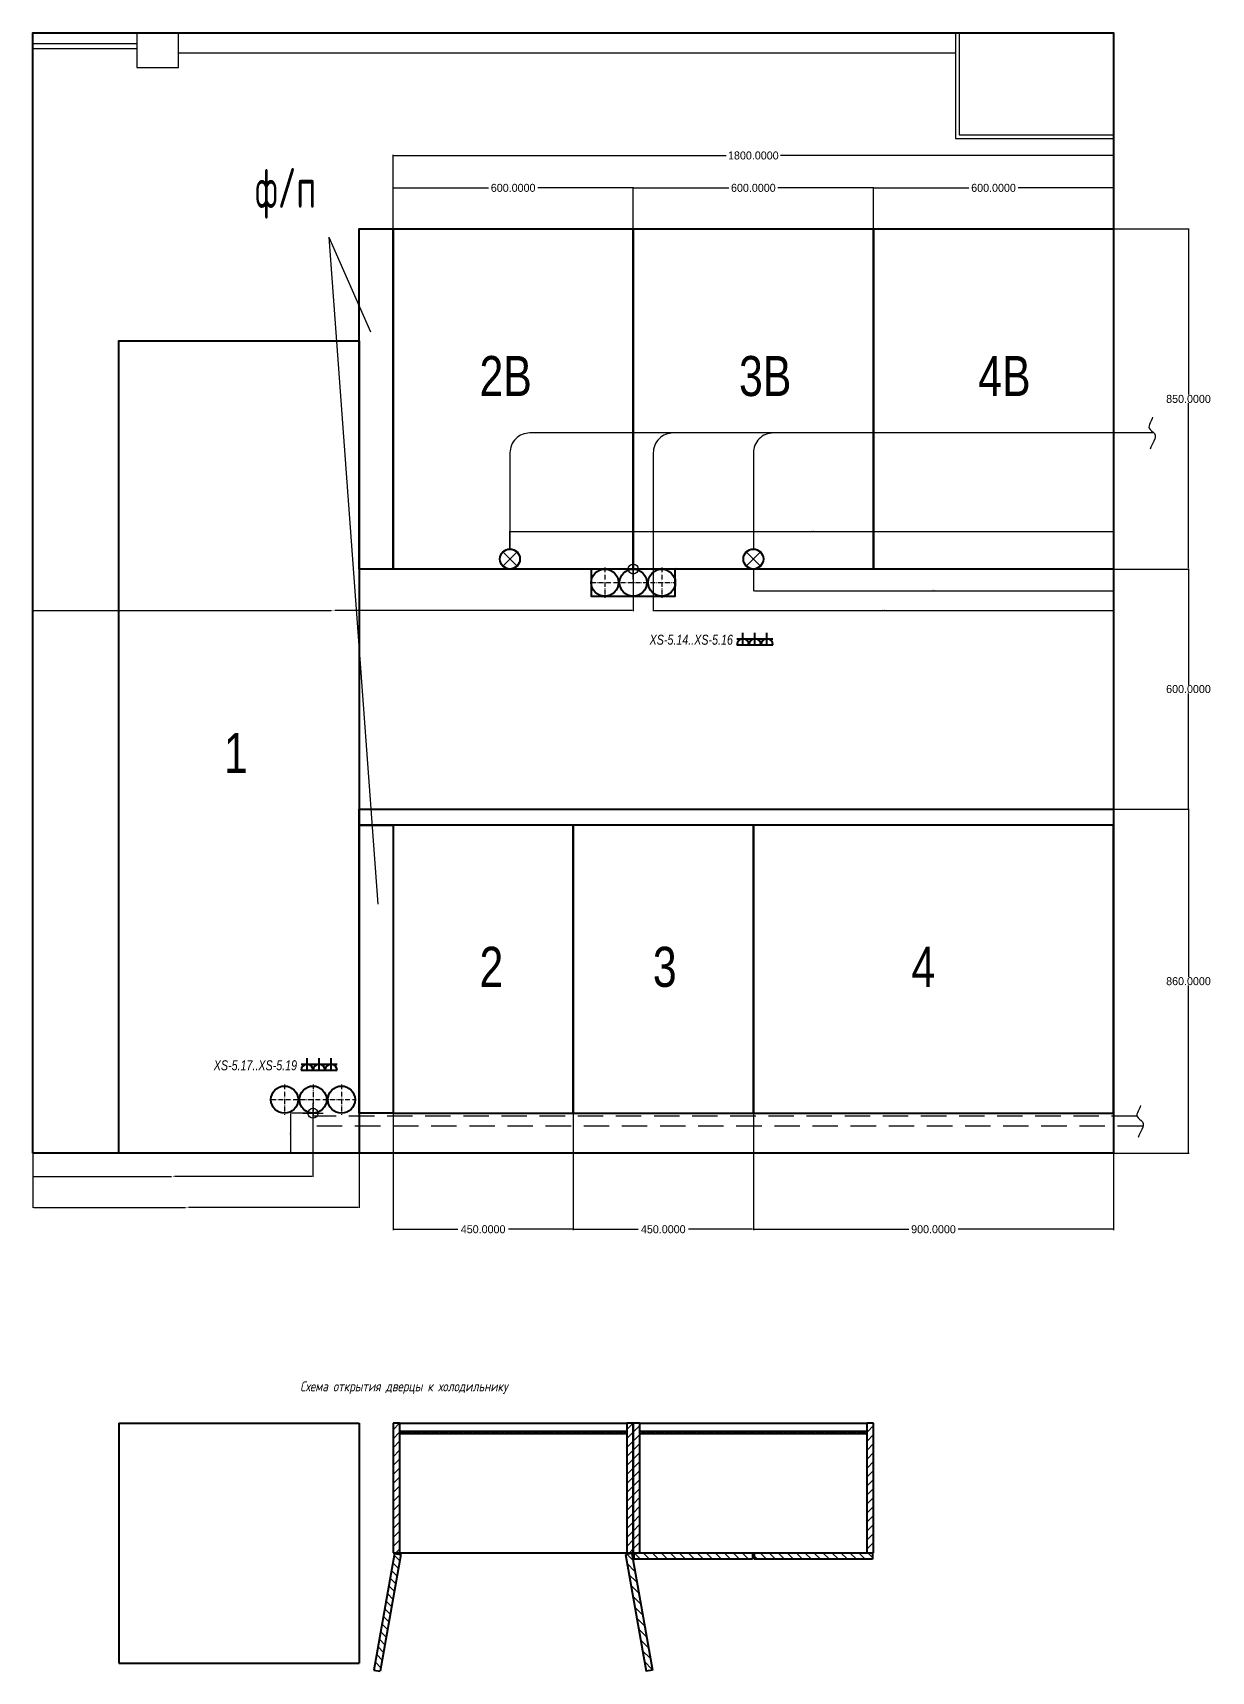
# Model space of a CAD drawing. Header units: millimetres. Extents: x 36689 to 81590, y -49198 to -25401.
# Drawn here: x 46963 to 49907, y -32633 to -28538 of the extents above; entities that cross this region are included whole.
import ezdxf
from ezdxf.enums import TextEntityAlignment as Align

# ---------------------------------------------------------------- set-up
doc = ezdxf.new("R2010")
doc.units = ezdxf.units.MM
doc.header["$PDMODE"] = 34
doc.header["$PDSIZE"] = 25
doc.linetypes.add('ACAD_ISO10W100', pattern=[18.5, 12, -3, 0.5, -3])
doc.linetypes.add('DASHED', pattern=[19.05, 12.7, -6.35])
for name, color, linetype in [('01 Черновое', 7, 'Continuous'), ('02 Розетки', 7, 'Continuous'), ('03 Потолок', 7, 'Continuous'), ('04 Освещение', 7, 'Continuous'), ('11 Привязка размеры', 7, 'Continuous')]:
    doc.layers.add(name, color=color, linetype=linetype)
doc.layers.add('04 Мебель', color=5, linetype='Continuous', true_color=0x0000ff)
doc.layers.add('100 noprint', color=1, linetype='Continuous', true_color=0xff0000, plot=False)
doc.styles.add('QCADDimTextStyle', font='txt')
doc.styles.add('textstyle33', font='FreeSerifItalic.ttf', dxfattribs={"width": 0.8})
doc.styles.add('textstyle34', font='FreeSerifItalic.ttf', dxfattribs={"width": 0.8})
doc.styles.add('textstyle80', font='', dxfattribs={"width": 0.8})
doc.styles.add('textstyle81', font='FreeMono.ttf', dxfattribs={"width": 0.8})
doc.styles.add('textstyle82', font='FreeMono.ttf', dxfattribs={"width": 0.8})
doc.styles.add('textstyle83', font='FreeMono.ttf', dxfattribs={"width": 0.8})
doc.styles.add('textstyle84', font='FreeMono.ttf', dxfattribs={"width": 0.8})
doc.styles.add('textstyle85', font='FreeMono.ttf', dxfattribs={"width": 0.8})
doc.styles.add('textstyle86', font='FreeMono.ttf', dxfattribs={"width": 0.8})
doc.styles.add('textstyle87', font='FreeMono.ttf', dxfattribs={"width": 0.8})
doc.styles.add('textstyle98', font='', dxfattribs={"width": 0.8})
doc.styles.get('textstyle80').set_extended_font_data('ISOCPEUR', italic=True)
doc.styles.get('textstyle98').set_extended_font_data('GOST type A')
doc.dimstyles.new('QCADDimStyle', dxfattribs={"dimtxt": 2.5, "dimasz": 2.5, "dimexe": 1.25, "dimexo": 0.625, "dimtad": 1, "dimtoh": 1, "dimdec": 4, "dimzin": 0, "dimdsep": 46, "dimtxsty": 'QCADDimTextStyle', "dimcen": 0.09, "dimadec": 0, "dimazin": 0, "dimtfac": 1, "dimtdec": 4, "dimtofl": 0, "dimtmove": 0, "dimatfit": 3, "dimfxl": 1, "dimtolj": 1, "dimtzin": 0, "dimarcsym": 0})
pattern_1 = [(45, (8e-14, 1244.363), (-11.22532, 11.22532), [])]
pattern_2 = [(45, (8e-14, 1244.363), (-2.24506403, 2.24506403), [])]
pattern_3 = [(135, (8e-14, 1244.363), (-11.22532, -11.22532), [])]

# ---------------------------------------------------------------- blocks, each defined once
blk = doc.blocks.new('розетка скрытая трехполюсная')
at = {"color": 0, "lineweight": -2}
for p, q in [((-1.5, 1.5), (1.5, 1.5)), ((-1.5, 0), (1.5, 0)), ((0, 0), (0, 3))]:
    blk.add_line(p, q, dxfattribs=at)
blk.add_arc((0, 0), 1.5, 0, 180, dxfattribs=at)
blk = doc.blocks.new('*D55')
at = {"layer": '11 Привязка размеры', "color": 0, "lineweight": -2}
for p, q in [((46963.1, -31239), (46963.1, -31397.5)), ((47663.1, -31239), (47663.1, -31397.5)), ((46965.6, -31396.3), (47309.3, -31396.3)), ((47660.6, -31396.3), (47317, -31396.3))]:
    blk.add_line(p, q, dxfattribs=at)
at = {"layer": '11 Привязка размеры', "color": 0}
for points in [[(46965.6, -31395.8), (46965.6, -31396.7), (46963.1, -31396.3)], [(47660.6, -31396.7), (47660.6, -31395.8), (47663.1, -31396.3)]]:
    blk.add_solid(points, dxfattribs=at)
at = {"layer": 'Defpoints', "color": 0}
for p in [(46963.1, -31238.4), (47663.1, -31238.4), (46963.1, -31396.3)]:
    blk.add_point(p, dxfattribs=at)
at = {"layer": '11 Привязка размеры', "color": 0, "insert": (47313.1, -31396.3), "char_height": 2.5, "attachment_point": 5, "style": 'QCADDimTextStyle'}
blk.add_mtext('700', dxfattribs=at)
blk = doc.blocks.new('*D56')
at = {"layer": '11 Привязка размеры', "color": 0, "lineweight": -2}
for p, q in [((46963.1, -28539), (46963.1, -29983.3)), ((48463.1, -29879), (48463.1, -29983.3)), ((46965.6, -29982.1), (47708.3, -29982.1)), ((48460.6, -29982.1), (47717.9, -29982.1))]:
    blk.add_line(p, q, dxfattribs=at)
at = {"layer": '11 Привязка размеры', "color": 0}
for points in [[(46965.6, -29981.7), (46965.6, -29982.5), (46963.1, -29982.1)], [(48460.6, -29982.5), (48460.6, -29981.7), (48463.1, -29982.1)]]:
    blk.add_solid(points, dxfattribs=at)
at = {"layer": 'Defpoints', "color": 0}
for p in [(46963.1, -28538.4), (48463.1, -29878.4), (46963.1, -29982.1)]:
    blk.add_point(p, dxfattribs=at)
at = {"layer": '11 Привязка размеры', "color": 0, "insert": (47713.1, -29982.1), "char_height": 2.5, "attachment_point": 5, "style": 'QCADDimTextStyle'}
blk.add_mtext('1500', dxfattribs=at)
blk = doc.blocks.new('*D75')
at = {"layer": '11 Привязка размеры', "color": 0, "lineweight": -2}
for p, q in [((49663.7, -29028.4), (49851.9, -29028.4)), ((49850.1, -29030.2), (49850.1, -29442.5)), ((49850.1, -29876.6), (49850.1, -29464.3)), ((49663.7, -29878.4), (49851.9, -29878.4))]:
    blk.add_line(p, q, dxfattribs=at)
at = {"layer": '11 Привязка размеры', "color": 0}
for points in [[(49850.4, -29030.2), (49849.8, -29030.2), (49850.1, -29028.4)], [(49849.8, -29876.6), (49850.4, -29876.6), (49850.1, -29878.4)]]:
    blk.add_solid(points, dxfattribs=at)
at = {"layer": 'Defpoints', "color": 0}
for p in [(49663.1, -29028.4), (49663.1, -29878.4), (49850.1, -29878.4)]:
    blk.add_point(p, dxfattribs=at)
at = {"layer": '11 Привязка размеры', "color": 0, "insert": (49850.1, -29453.4), "char_height": 20, "attachment_point": 5}
blk.add_mtext('\\A1;850.0000', dxfattribs=at)
blk = doc.blocks.new('*D76')
at = {"layer": '11 Привязка размеры', "color": 0, "lineweight": -2}
for p, q in [((49063.1, -29027.8), (49063.1, -28924.2)), ((49064.9, -28926), (49301.7, -28926)), ((49661.3, -28926), (49424.5, -28926)), ((49663.1, -29027.8), (49663.1, -28924.2))]:
    blk.add_line(p, q, dxfattribs=at)
at = {"layer": '11 Привязка размеры', "color": 0}
for points in [[(49064.9, -28925.7), (49064.9, -28926.3), (49063.1, -28926)], [(49661.3, -28926.3), (49661.3, -28925.7), (49663.1, -28926)]]:
    blk.add_solid(points, dxfattribs=at)
at = {"layer": 'Defpoints', "color": 0}
for p in [(49063.1, -28926), (49063.1, -29028.4), (49663.1, -29028.4)]:
    blk.add_point(p, dxfattribs=at)
at = {"layer": '11 Привязка размеры', "color": 0, "insert": (49363.1, -28926), "char_height": 20, "attachment_point": 5}
blk.add_mtext('\\A1;600.0000', dxfattribs=at)
blk = doc.blocks.new('*D77')
at = {"layer": '11 Привязка размеры', "color": 0, "lineweight": -2}
for p, q in [((48463.1, -29027.8), (48463.1, -28924.2)), ((48464.9, -28926), (48701.7, -28926)), ((49061.3, -28926), (48824.5, -28926)), ((49063.1, -29027.8), (49063.1, -28924.2))]:
    blk.add_line(p, q, dxfattribs=at)
at = {"layer": '11 Привязка размеры', "color": 0}
for points in [[(48464.9, -28925.7), (48464.9, -28926.3), (48463.1, -28926)], [(49061.3, -28926.3), (49061.3, -28925.7), (49063.1, -28926)]]:
    blk.add_solid(points, dxfattribs=at)
at = {"layer": 'Defpoints', "color": 0}
for p in [(48463.1, -28926), (48463.1, -29028.4), (49063.1, -29028.4)]:
    blk.add_point(p, dxfattribs=at)
at = {"layer": '11 Привязка размеры', "color": 0, "insert": (48763.1, -28926), "char_height": 20, "attachment_point": 5}
blk.add_mtext('\\A1;600.0000', dxfattribs=at)
blk = doc.blocks.new('*D78')
at = {"layer": '11 Привязка размеры', "color": 0, "lineweight": -2}
for p, q in [((47863.1, -29027.8), (47863.1, -28924.2)), ((47864.9, -28926), (48101.7, -28926)), ((48461.3, -28926), (48224.5, -28926)), ((48463.1, -29027.8), (48463.1, -28924.2))]:
    blk.add_line(p, q, dxfattribs=at)
at = {"layer": '11 Привязка размеры', "color": 0}
for points in [[(47864.9, -28925.7), (47864.9, -28926.3), (47863.1, -28926)], [(48461.3, -28926.3), (48461.3, -28925.7), (48463.1, -28926)]]:
    blk.add_solid(points, dxfattribs=at)
at = {"layer": 'Defpoints', "color": 0}
for p in [(48463.1, -28926), (47863.1, -29028.4), (48463.1, -29028.4)]:
    blk.add_point(p, dxfattribs=at)
at = {"layer": '11 Привязка размеры', "color": 0, "insert": (48163.1, -28926), "char_height": 20, "attachment_point": 5}
blk.add_mtext('\\A1;600.0000', dxfattribs=at)
blk = doc.blocks.new('*D79')
at = {"layer": '11 Привязка размеры', "color": 0, "lineweight": -2}
for p, q in [((47863.1, -29027.8), (47863.1, -28843.3)), ((47864.9, -28845.1), (48695.1, -28845.1)), ((49661.3, -28845.1), (48831.1, -28845.1)), ((49663.1, -29027.8), (49663.1, -28843.3))]:
    blk.add_line(p, q, dxfattribs=at)
at = {"layer": '11 Привязка размеры', "color": 0}
for points in [[(47864.9, -28844.8), (47864.9, -28845.4), (47863.1, -28845.1)], [(49661.3, -28845.4), (49661.3, -28844.8), (49663.1, -28845.1)]]:
    blk.add_solid(points, dxfattribs=at)
at = {"layer": 'Defpoints', "color": 0}
for p in [(49663.1, -28845.1), (47863.1, -29028.4), (49663.1, -29028.4)]:
    blk.add_point(p, dxfattribs=at)
at = {"layer": '11 Привязка размеры', "color": 0, "insert": (48763.1, -28845.1), "char_height": 20, "attachment_point": 5}
blk.add_mtext('\\A1;1800.0000', dxfattribs=at)
blk = doc.blocks.new('*D80')
at = {"layer": '11 Привязка размеры', "color": 0, "lineweight": -2}
for p, q in [((49663.7, -30478.4), (49851.9, -30478.4)), ((49850.1, -30480.2), (49850.1, -30897.5)), ((49850.1, -31336.6), (49850.1, -30919.3)), ((49663.7, -31338.4), (49851.9, -31338.4))]:
    blk.add_line(p, q, dxfattribs=at)
at = {"layer": '11 Привязка размеры', "color": 0}
for points in [[(49850.4, -30480.2), (49849.8, -30480.2), (49850.1, -30478.4)], [(49849.8, -31336.6), (49850.4, -31336.6), (49850.1, -31338.4)]]:
    blk.add_solid(points, dxfattribs=at)
at = {"layer": 'Defpoints', "color": 0}
for p in [(49663.1, -30478.4), (49850.1, -30478.4), (49663.1, -31338.4)]:
    blk.add_point(p, dxfattribs=at)
at = {"layer": '11 Привязка размеры', "color": 0, "insert": (49850.1, -30908.4), "char_height": 20, "attachment_point": 5}
blk.add_mtext('\\A1;860.0000', dxfattribs=at)
blk = doc.blocks.new('*D81')
at = {"layer": '11 Привязка размеры', "color": 0, "lineweight": -2}
for p, q in [((48763.1, -31239), (48763.1, -31530.1)), ((49663.1, -31239), (49663.1, -31530.1)), ((48764.9, -31528.3), (49151.8, -31528.3)), ((49661.3, -31528.3), (49274.4, -31528.3))]:
    blk.add_line(p, q, dxfattribs=at)
at = {"layer": '11 Привязка размеры', "color": 0}
for points in [[(48764.9, -31528), (48764.9, -31528.6), (48763.1, -31528.3)], [(49661.3, -31528.6), (49661.3, -31528), (49663.1, -31528.3)]]:
    blk.add_solid(points, dxfattribs=at)
at = {"layer": 'Defpoints', "color": 0}
for p in [(48763.1, -31238.4), (49663.1, -31238.4), (49663.1, -31528.3)]:
    blk.add_point(p, dxfattribs=at)
at = {"layer": '11 Привязка размеры', "color": 0, "insert": (49213.1, -31528.3), "char_height": 20, "attachment_point": 5}
blk.add_mtext('\\A1;900.0000', dxfattribs=at)
blk = doc.blocks.new('*D82')
at = {"layer": '11 Привязка размеры', "color": 0, "lineweight": -2}
for p, q in [((48313.1, -31239), (48313.1, -31530.1)), ((48763.1, -31239), (48763.1, -31530.1)), ((48314.9, -31528.3), (48475.1, -31528.3)), ((48761.3, -31528.3), (48601.2, -31528.3))]:
    blk.add_line(p, q, dxfattribs=at)
at = {"layer": '11 Привязка размеры', "color": 0}
for points in [[(48314.9, -31528), (48314.9, -31528.6), (48313.1, -31528.3)], [(48761.3, -31528.6), (48761.3, -31528), (48763.1, -31528.3)]]:
    blk.add_solid(points, dxfattribs=at)
at = {"layer": 'Defpoints', "color": 0}
for p in [(48313.1, -31238.4), (48763.1, -31238.4), (48763.1, -31528.3)]:
    blk.add_point(p, dxfattribs=at)
at = {"layer": '11 Привязка размеры', "color": 0, "insert": (48538.1, -31528.3), "char_height": 20, "attachment_point": 5}
blk.add_mtext('\\A1;450.0000', dxfattribs=at)
blk = doc.blocks.new('*D83')
at = {"layer": '11 Привязка размеры', "color": 0, "lineweight": -2}
for p, q in [((47863.1, -31239), (47863.1, -31530.1)), ((48313.1, -31239), (48313.1, -31530.1)), ((47864.9, -31528.3), (48025.1, -31528.3)), ((48311.3, -31528.3), (48151.2, -31528.3))]:
    blk.add_line(p, q, dxfattribs=at)
at = {"layer": '11 Привязка размеры', "color": 0}
for points in [[(47864.9, -31528), (47864.9, -31528.6), (47863.1, -31528.3)], [(48311.3, -31528.6), (48311.3, -31528), (48313.1, -31528.3)]]:
    blk.add_solid(points, dxfattribs=at)
at = {"layer": 'Defpoints', "color": 0}
for p in [(47863.1, -31238.4), (48313.1, -31238.4), (48313.1, -31528.3)]:
    blk.add_point(p, dxfattribs=at)
at = {"layer": '11 Привязка размеры', "color": 0, "insert": (48088.1, -31528.3), "char_height": 20, "attachment_point": 5}
blk.add_mtext('\\A1;450.0000', dxfattribs=at)
blk = doc.blocks.new('*D84')
at = {"layer": '11 Привязка размеры', "color": 0, "lineweight": -2}
for p, q in [((49663.7, -29878.4), (49851.9, -29878.4)), ((49850.1, -29880.2), (49850.1, -30167.5)), ((49850.1, -30476.6), (49850.1, -30189.3)), ((49663.7, -30478.4), (49851.9, -30478.4))]:
    blk.add_line(p, q, dxfattribs=at)
at = {"layer": '11 Привязка размеры', "color": 0}
for points in [[(49850.4, -29880.2), (49849.8, -29880.2), (49850.1, -29878.4)], [(49849.8, -30476.6), (49850.4, -30476.6), (49850.1, -30478.4)]]:
    blk.add_solid(points, dxfattribs=at)
at = {"layer": 'Defpoints', "color": 0}
for p in [(49663.1, -29878.4), (49850.1, -29878.4), (49663.1, -30478.4)]:
    blk.add_point(p, dxfattribs=at)
at = {"layer": '11 Привязка размеры', "color": 0, "insert": (49850.1, -30178.4), "char_height": 20, "attachment_point": 5}
blk.add_mtext('\\A1;600.0000', dxfattribs=at)
blk = doc.blocks.new('*D110')
at = {"layer": '11 Привязка размеры', "color": 0, "lineweight": -2}
for p, q in [((46963.1, -31339), (46963.1, -31474.7)), ((47778.1, -31339), (47778.1, -31474.7)), ((46965.6, -31473.5), (47344.8, -31473.5)), ((47775.6, -31473.5), (47352, -31473.5))]:
    blk.add_line(p, q, dxfattribs=at)
at = {"layer": '11 Привязка размеры', "color": 0}
for points in [[(46965.6, -31473), (46965.6, -31473.9), (46963.1, -31473.5)], [(47775.6, -31473.9), (47775.6, -31473), (47778.1, -31473.5)]]:
    blk.add_solid(points, dxfattribs=at)
at = {"layer": 'Defpoints', "color": 0}
for p in [(46963.1, -31338.4), (47778.1, -31338.4), (47778.1, -31473.5)]:
    blk.add_point(p, dxfattribs=at)
at = {"layer": '11 Привязка размеры', "color": 0, "insert": (47348.4, -31473.5), "char_height": 2.5, "attachment_point": 5, "style": 'QCADDimTextStyle'}
blk.add_mtext('815', dxfattribs=at)
blk = doc.blocks.new('*D113')
at = {"layer": '11 Привязка размеры', "color": 0, "lineweight": -2}
for p, q in [((47662.5, -31238.4), (47605.9, -31238.4)), ((47607.1, -31240.9), (47607.1, -31335.9)), ((47662.5, -31338.4), (47605.9, -31338.4))]:
    blk.add_line(p, q, dxfattribs=at)
at = {"layer": '11 Привязка размеры', "color": 0}
for points in [[(47607.6, -31240.9), (47606.7, -31240.9), (47607.1, -31238.4)], [(47606.7, -31335.9), (47607.6, -31335.9), (47607.1, -31338.4)]]:
    blk.add_solid(points, dxfattribs=at)
at = {"layer": 'Defpoints', "color": 0}
for p in [(47663.1, -31238.4), (47607.1, -31338.4), (47663.1, -31338.4)]:
    blk.add_point(p, dxfattribs=at)
at = {"layer": '11 Привязка размеры', "color": 0, "insert": (47605.3, -31288.4), "char_height": 2.5, "attachment_point": 5, "rotation": 90, "style": 'QCADDimTextStyle'}
blk.add_mtext('100', dxfattribs=at)
blk = doc.blocks.new('*D117')
at = {"layer": '11 Привязка размеры', "color": 0, "lineweight": -2}
for p, q in [((48763.1, -29879), (48763.1, -29934.1)), ((49663.1, -29879), (49663.1, -29934.1)), ((48765.6, -29932.8), (49660.6, -29932.8))]:
    blk.add_line(p, q, dxfattribs=at)
at = {"layer": '11 Привязка размеры', "color": 0}
for points in [[(48765.6, -29932.4), (48765.6, -29933.3), (48763.1, -29932.8)], [(49660.6, -29933.3), (49660.6, -29932.4), (49663.1, -29932.8)]]:
    blk.add_solid(points, dxfattribs=at)
at = {"layer": 'Defpoints', "color": 0}
for p in [(48763.1, -29878.4), (49663.1, -29878.4), (49663.1, -29932.8)]:
    blk.add_point(p, dxfattribs=at)
at = {"layer": '11 Привязка размеры', "color": 0, "insert": (49213.1, -29931), "char_height": 2.5, "attachment_point": 5, "style": 'QCADDimTextStyle'}
blk.add_mtext('900', dxfattribs=at)
blk = doc.blocks.new('*D118')
at = {"layer": '11 Привязка размеры', "color": 0, "lineweight": -2}
for p, q in [((48155.1, -29827.8), (48155.1, -29783.4)), ((48157.6, -29784.6), (49660.6, -29784.6)), ((49663.1, -29877.8), (49663.1, -29783.4))]:
    blk.add_line(p, q, dxfattribs=at)
at = {"layer": '11 Привязка размеры', "color": 0}
for points in [[(48157.6, -29784.2), (48157.6, -29785), (48155.1, -29784.6)], [(49660.6, -29785), (49660.6, -29784.2), (49663.1, -29784.6)]]:
    blk.add_solid(points, dxfattribs=at)
at = {"layer": 'Defpoints', "color": 0}
for p in [(49663.1, -29784.6), (48155.1, -29828.4), (49663.1, -29878.4)]:
    blk.add_point(p, dxfattribs=at)
at = {"layer": '11 Привязка размеры', "color": 0, "insert": (48909.1, -29782.7), "char_height": 2.5, "attachment_point": 5, "style": 'QCADDimTextStyle'}
blk.add_mtext('1508', dxfattribs=at)
blk = doc.blocks.new('*D119')
at = {"layer": '11 Привязка размеры', "color": 0, "lineweight": -2}
for p, q in [((48513.1, -29878.9), (48513.1, -29983.3)), ((49663.1, -29879), (49663.1, -29983.3)), ((48515.6, -29982.1), (49660.6, -29982.1))]:
    blk.add_line(p, q, dxfattribs=at)
at = {"layer": '11 Привязка размеры', "color": 0}
for points in [[(48515.6, -29981.7), (48515.6, -29982.5), (48513.1, -29982.1)], [(49660.6, -29982.5), (49660.6, -29981.7), (49663.1, -29982.1)]]:
    blk.add_solid(points, dxfattribs=at)
at = {"layer": 'Defpoints', "color": 0}
for p in [(48513.1, -29878.2), (49663.1, -29878.4), (49663.1, -29982.1)]:
    blk.add_point(p, dxfattribs=at)
at = {"layer": '11 Привязка размеры', "color": 0, "insert": (49088.1, -29980.2), "char_height": 2.5, "attachment_point": 5, "style": 'QCADDimTextStyle'}
blk.add_mtext('1150', dxfattribs=at)

msp = doc.modelspace()

# ---------------------------------------------------------------- hatches: boundary and pattern name
at = {"layer": '04 Мебель', "lineweight": 5}
h = msp.add_hatch(dxfattribs=at)
h.set_pattern_fill('ANSI31', color=256, scale=5, style=0, pattern_type=0)
h.set_pattern_definition(pattern_1)
h.paths.add_polyline_path([(47879.11174, -32012.39971), (47863.11174, -32012.39971), (47863.11174, -32336.39971), (47879.11174, -32336.39971)], flags=0)
h.paths.add_polyline_path([(48463.11174, -32012.39971), (48447.11174, -32012.39971), (48447.11174, -32336.39971), (48463.11174, -32336.39971)], flags=0)
h = msp.add_hatch(dxfattribs=at)
h.set_pattern_fill('ANSI31', color=256, scale=5, style=0, pattern_type=0)
h.set_pattern_definition(pattern_1)
h.paths.add_polyline_path([(48479.11174, -32012.39971), (48463.11174, -32012.39971), (48463.11174, -32336.39971), (48479.11174, -32336.39971)], flags=0)
h.paths.add_polyline_path([(49063.11174, -32012.39971), (49047.11174, -32012.39971), (49047.11174, -32336.39971), (49061.11174, -32336.39971), (49063.11174, -32336.39971)], flags=0)
h = msp.add_hatch(dxfattribs=at)
h.set_pattern_fill('ANSI31', color=256, style=0, pattern_type=0)
h.set_pattern_definition(pattern_2)
h.paths.add_polyline_path([(48447.11174, -32032.39971), (47879.11174, -32032.39971), (47879.11174, -32038.39971), (48447.11174, -32038.39971)], flags=0)
h = msp.add_hatch(dxfattribs=at)
h.set_pattern_fill('ANSI31', color=256, style=0, pattern_type=0)
h.set_pattern_definition(pattern_2)
h.paths.add_polyline_path([(49047.11174, -32032.39971), (48479.11174, -32032.39971), (48479.11174, -32038.39971), (49047.11174, -32038.39971)], flags=0)
h = msp.add_hatch(dxfattribs=at)
h.set_pattern_fill('ANSI31', color=256, scale=5, angle=90, style=0, pattern_type=0)
h.set_pattern_definition(pattern_3)
h.paths.add_polyline_path([(47882.52137, -32341.14769), (47866.76444, -32338.36932), (47815.36458, -32629.87242), (47831.12151, -32632.65079)], flags=0)
h.paths.add_polyline_path([(48459.45904, -32338.36932), (48443.70211, -32341.14769), (48495.10197, -32632.65079), (48510.8589, -32629.87242)], flags=0)
h = msp.add_hatch(dxfattribs=at)
h.set_pattern_fill('ANSI31', color=256, scale=5, angle=90, style=0, pattern_type=0)
h.set_pattern_definition(pattern_3)
h.paths.add_polyline_path([(48761.11174, -32336.39971), (48465.11174, -32336.39971), (48465.11174, -32352.39971), (48761.11174, -32352.39971)], flags=0)
h.paths.add_polyline_path([(49061.11174, -32336.39971), (48765.11174, -32336.39971), (48765.11174, -32352.39971), (49061.11174, -32352.39971)], flags=0)

# ---------------------------------------------------------------- linework, layer by layer
at = {"layer": '01 Черновое', "lineweight": 40}
msp.add_lwpolyline([(46963.11174, -31338.379), (46963.11174, -28538.379), (49663.11174, -28538.379), (49663.11174, -31338.379)], close=True, dxfattribs=at)
at = {"layer": '02 Розетки', "ltscale": 5}
msp.add_line((49763.89723, -29538.379), (48205.11174, -29538.379), dxfattribs=at)
at = {"layer": '02 Розетки', "linetype": 'DASHED', "ltscale": 5}
for p, q in [((49721.48067, -31245.879), (47663.11174, -31245.879)), ((49736.44257, -31270.879), (47663.11174, -31270.879))]:
    msp.add_line(p, q, dxfattribs=at)
at = {"layer": '02 Розетки', "ltscale": 5, "flags": 128}
for points in [[(48205.11174, -29538.379, 0.4142135624), (48155.11174, -29588.379), (48155.11174, -29828.379)], [(48563.11174, -29538.379, 0.4142135624), (48513.11174, -29588.379), (48513.11174, -29878.379)], [(48813.11174, -29538.379, 0.4142135624), (48763.11174, -29588.379), (48763.11174, -29828.379)]]:
    msp.add_lwpolyline(points, format="xyb", dxfattribs=at)
at = {"layer": '02 Розетки', "color": 1, "lineweight": 40, "true_color": 0xff0000}
for centre in [(48392.11174, -29912.379), (48463.11174, -29912.379), (48534.11174, -29912.379), (47592.11174, -31204.379), (47663.11174, -31204.379), (47734.11174, -31204.379)]:
    msp.add_circle(centre, 34, dxfattribs=at)
at = {"layer": '03 Потолок', "color": 1, "lineweight": -2, "true_color": 0xff0000}
for p, q in [((46963.11174, -28565.379), (47223.11174, -28565.379)), ((46963.11174, -28577.879), (47223.11174, -28577.879)), ((47327.11174, -28588.379), (49268.11174, -28588.379))]:
    msp.add_line(p, q, dxfattribs=at)
at = {"layer": '03 Потолок', "color": 1, "ltscale": 10, "true_color": 0xff0000}
for p, q in [((47223.11174, -28538.379), (47223.11174, -28625.379)), ((47327.11174, -28625.379), (47327.11174, -28538.379)), ((47223.11174, -28625.379), (47327.11174, -28625.379))]:
    msp.add_line(p, q, dxfattribs=at)
at = {"layer": '03 Потолок', "color": 1, "lineweight": -2, "true_color": 0xff0000, "flags": 128}
msp.add_lwpolyline([(49268.11174, -28538.379), (49268.11174, -28802.879), (49663.11174, -28802.879)], dxfattribs=at)
at = {"layer": '03 Потолок', "color": 1, "lineweight": -2, "true_color": 0xff0000}
msp.add_lwpolyline([(49277.61174, -28538.379), (49277.61174, -28793.379), (49663.11174, -28793.379)], dxfattribs=at)
at = {"layer": '04 Мебель'}
for q in [(47806.662, -29285.31343), (47825.46784, -30715.96342)]:
    msp.add_line((47702.61473, -29049.098), q, dxfattribs=at)
at = {"layer": '04 Мебель', "lineweight": 40}
for p, q in [((47178.11174, -32012.39971), (47178.11174, -32612.39971)), ((47178.11174, -32012.39971), (47778.11174, -32012.39971)), ((47778.11174, -32012.39971), (47778.11174, -32612.39971)), ((47863.11174, -32012.39971), (47863.11174, -32336.39971)), ((47879.11174, -32012.39971), (47863.11174, -32012.39971)), ((47879.11174, -32012.39971), (47879.11174, -32336.39971)), ((47879.11174, -32012.39971), (48447.11174, -32012.39971)), ((48463.11174, -32012.39971), (48447.11174, -32012.39971)), ((48447.11174, -32012.39971), (48447.11174, -32336.39971)), ((48463.11174, -32012.39971), (48463.11174, -32336.39971)), ((48463.11174, -32336.39971), (48463.11174, -32012.39971)), ((48479.11174, -32012.39971), (48463.11174, -32012.39971)), ((48479.11174, -32012.39971), (48479.11174, -32336.39971)), ((48479.11174, -32012.39971), (49047.11174, -32012.39971)), ((49063.11174, -32012.39971), (49047.11174, -32012.39971)), ((49047.11174, -32336.39971), (49047.11174, -32012.39971)), ((49063.11174, -32336.39971), (49063.11174, -32012.39971)), ((47879.11174, -32032.39971), (48447.11174, -32032.39971)), ((47879.11174, -32038.39971), (48447.11174, -32038.39971)), ((48479.11174, -32032.39971), (49047.11174, -32032.39971)), ((48479.11174, -32038.39971), (49047.11174, -32038.39971)), ((47866.76444, -32338.36932), (47815.36458, -32629.87242)), ((47882.52137, -32341.14769), (47831.12151, -32632.65079)), ((47863.11174, -32336.39971), (47879.11174, -32336.39971)), ((47866.76444, -32338.36932), (47882.52137, -32341.14769)), ((47879.11174, -32336.39971), (48447.11174, -32336.39971)), ((48459.45904, -32338.36932), (48443.70211, -32341.14769)), ((48443.70211, -32341.14769), (48495.10197, -32632.65079)), ((48447.11174, -32336.39971), (48463.11174, -32336.39971)), ((48459.45904, -32338.36932), (48510.8589, -32629.87242)), ((48463.11174, -32336.39971), (48479.11174, -32336.39971)), ((48465.11174, -32336.39971), (48761.11174, -32336.39971)), ((48465.11174, -32352.39971), (48465.11174, -32336.39971)), ((48479.11174, -32336.39971), (49047.11174, -32336.39971)), ((48761.11174, -32336.39971), (48761.11174, -32352.39971)), ((48765.11174, -32336.39971), (48765.11174, -32352.39971)), ((48765.11174, -32336.39971), (49063.11174, -32336.39971)), ((49047.11174, -32336.39971), (49061.11174, -32336.39971)), ((49061.11174, -32336.39971), (49061.11174, -32352.39971)), ((48761.11174, -32352.39971), (48465.11174, -32352.39971)), ((49061.11174, -32352.39971), (48765.11174, -32352.39971)), ((47178.11174, -32612.39971), (47778.11174, -32612.39971)), ((47815.36458, -32629.87242), (47831.12151, -32632.65079)), ((48510.8589, -32629.87242), (48495.10197, -32632.65079))]:
    msp.add_line(p, q, dxfattribs=at)
at = {"layer": '04 Мебель', "lineweight": 40, "flags": 128}
for points in [[(47863.11174, -29028.379), (47863.11174, -29878.379), (47778.11174, -29878.379), (47778.11174, -29028.379)], [(47863.11174, -29878.379), (47863.11174, -29028.379), (48463.11174, -29028.379), (48463.11174, -29878.379)], [(48463.11174, -29878.379), (48463.11174, -29028.379), (49063.11174, -29028.379), (49063.11174, -29878.379)], [(49063.11174, -29878.379), (49063.11174, -29028.379), (49663.11174, -29028.379), (49663.11174, -29878.379)], [(47178.11174, -31338.379), (47178.11174, -29308.379), (47778.11174, -29308.379), (47778.11174, -31338.379)], [(47863.11174, -30518.379), (47863.11174, -31238.379), (47778.11174, -31238.379), (47778.11174, -30518.379)]]:
    msp.add_lwpolyline(points, close=True, dxfattribs=at)
at = {"layer": '04 Мебель', "lineweight": 40}
for points in [[(49663.11174, -30518.379), (47778.11174, -30518.379), (47778.11174, -30478.379), (49663.11174, -30478.379)], [(48313.11174, -30518.379), (47863.11174, -30518.379), (47863.11174, -31238.379), (48313.11174, -31238.379)], [(48763.11174, -30518.379), (48313.11174, -30518.379), (48313.11174, -31238.379), (48763.11174, -31238.379)], [(49663.11174, -30518.379), (48763.11174, -30518.379), (48763.11174, -31238.379), (49663.11174, -31238.379)]]:
    msp.add_lwpolyline(points, close=True, dxfattribs=at)
at = {"layer": '04 Освещение', "color": 3, "true_color": 0x00ff00}
for p, q in [((48172.78941, -29871.05667), (48137.43407, -29835.70133)), ((48137.43407, -29871.05667), (48172.78941, -29835.70133)), ((48780.78941, -29871.05667), (48745.43407, -29835.70133)), ((48745.43407, -29871.05667), (48780.78941, -29835.70133))]:
    msp.add_line(p, q, dxfattribs=at)
at = {"layer": '04 Освещение', "color": 3, "lineweight": 40, "true_color": 0x00ff00}
for centre in [(48155.11174, -29853.379), (48763.11174, -29853.379)]:
    msp.add_circle(centre, 25, dxfattribs=at)
at = {"layer": '100 noprint', "color": 2, "lineweight": -2, "true_color": 0xffff00}
msp.add_line((49663.11174, -30518.379), (49663.11174, -30478.379), dxfattribs=at)
at = {"layer": '11 Привязка размеры', "linetype": 'ACAD_ISO10W100'}
for p, q in [((48392.11174, -29874.28229), (48392.11174, -29950.08962)), ((48463.11174, -29874.47533), (48463.11174, -29950.28267)), ((48534.11174, -29874.28229), (48534.11174, -29950.08962)), ((48358.11174, -29912.379), (48568.11174, -29912.379)), ((47592.11174, -31166.28229), (47592.11174, -31242.08962)), ((47663.11174, -31166.47533), (47663.11174, -31242.28267)), ((47734.11174, -31166.28229), (47734.11174, -31242.08962)), ((47558.11174, -31204.379), (47768.11174, -31204.379))]:
    msp.add_line(p, q, dxfattribs=at)
at = {"layer": '11 Привязка размеры', "lineweight": 40, "flags": 128}
msp.add_lwpolyline([(48358.11174, -29878.379), (48358.11174, -29946.18595), (48568.11174, -29946.18595), (48568.11174, -29878.18595)], close=True, dxfattribs=at)
at = {"layer": '11 Привязка размеры', "start_tangent": (-0.1586780954, -0.9873303713), "end_tangent": (-0.2131670752, -0.9770157614)}
for points in [[(49760.40532, -29498.79463), (49751.78116, -29526.58358), (49765.19651, -29539.99894), (49754.65588, -29579.28676)], [(49730.37086, -31218.79463), (49721.7467, -31246.58358), (49735.16206, -31259.99894), (49724.62142, -31299.28676)]]:
    msp.add_spline(points, degree=3, dxfattribs=at)
at = {"layer": '11 Привязка размеры', "lineweight": -2}
for p in [(48463.11174, -29878.379), (47663.11174, -31238.379)]:
    msp.add_point(p, dxfattribs=at)

# ---------------------------------------------------------------- block references
at = {"layer": '02 Розетки', "color": 1, "lineweight": 40, "true_color": 0xff0000, "xscale": 10, "yscale": 10, "zscale": 10}
for p in [(48737.06724, -30067.57582), (48767.06724, -30067.57582), (48797.06724, -30067.57582), (47648.3443, -31130.9556), (47678.3443, -31130.9556), (47708.3443, -31130.9556)]:
    msp.add_blockref('розетка скрытая трехполюсная', p, dxfattribs=at)

# ---------------------------------------------------------------- texts
at = {"insert": (47631.07331, -31908.3513), "char_height": 25, "width": 1261.0018769, "attachment_point": 1, "style": 'textstyle80'}
msp.add_mtext('Схема открытия дверцы к холодильнику', dxfattribs=at)
at = {"layer": '02 Розетки', "linetype": 'Continuous', "width": 0.8}
for s, style, p in [('XS-5.14..XS-5.16', 'textstyle33', (48712.06724, -30067.57582)), ('XS-5.17..XS-5.19', 'textstyle34', (47623.3443, -31130.9556))]:
    msp.add_text(s, height=25, dxfattribs=dict(at, style=style)).set_placement(p, align=Align.RIGHT)
at = {"layer": '04 Мебель', "lineweight": 40, "width": 0.8}
for s, style, p in [('ф/п', 'textstyle98', (47518.18223, -28976.03839)), ('2В', 'textstyle85', (48078.96891, -29446.13522)), ('3В', 'textstyle86', (48727.33105, -29446.13522)), ('4В', 'textstyle87', (49324.89984, -29446.13522)), ('1', 'textstyle83', (47440.62483, -30388.18484)), ('2', 'textstyle81', (48078.96891, -30922.48165)), ('3', 'textstyle82', (48512.03053, -30922.48165)), ('4', 'textstyle84', (49157.93209, -30922.48165))]:
    msp.add_text(s, height=100, dxfattribs=dict(at, style=style)).set_placement(p)

# ---------------------------------------------------------------- dimensions: what is measured, and where the dimension line sits
at = {"layer": '11 Привязка размеры'}
for base, p1, p2, picture, middle in [((46963.11174, -29982.06822), (48463.11174, -29878.379), (46963.11174, -28538.379), '*D56', (47713.11174, -29982.06822)), ((46963.11174, -31396.26224), (47663.11174, -31238.379), (46963.11174, -31238.379), '*D55', (47313.11174, -31396.26224)), ((47778.11174, -31473.46416), (46963.11174, -31338.379), (47778.11174, -31338.379), '*D110', (47348.42752, -31473.46416))]:
    dim = msp.add_linear_dim(base=base, p1=p1, p2=p2, dimstyle='QCADDimStyle', override={"dimtxt": 2.5, "dimasz": 2.5, "dimexe": 1.25, "dimexo": 0.625, "dimgap": 0.625, "dimtad": 1, "dimtih": 0, "dimtoh": 0, "dimdec": 2, "dimzin": 8, "dimdsep": 44, "dimcen": 2.5, "dimclrd": 0, "dimclre": 0, "dimclrt": 0, "dimtdec": 2, "dimtofl": 1, "dimtmove": 2, "dimfxl": 1, "dimfxlon": 0, "dimtolj": 0, "dimtzin": 8}, dxfattribs=at)
    dim.commit()
    dim.dimension.update_dxf_attribs({"geometry": picture, "text_midpoint": middle, "dimtype": 160})
for base, p1, p2, override, picture, middle in [((49663.11174, -28845.10902), (47863.11174, -29028.379), (49663.11174, -29028.379), {"dimscale": 10, "dimtxt": 2, "dimasz": 0.18, "dimexe": 0.18, "dimexo": 0.0625, "dimgap": 0.09, "dimtad": 0, "dimtih": 1, "dimtmove": 2}, '*D79', (48763.11174, -28845.10902)), ((48463.11174, -28926.00158), (47863.11174, -29028.379), (48463.11174, -29028.379), {"dimscale": 10, "dimtxt": 2, "dimasz": 0.18, "dimexe": 0.18, "dimexo": 0.0625, "dimgap": 0.09, "dimtad": 0, "dimtih": 1, "dimtmove": 2}, '*D78', (48163.11174, -28926.00158)), ((48463.11174, -28926.00158), (49063.11174, -29028.379), (48463.11174, -29028.379), {"dimscale": 10, "dimtxt": 2, "dimasz": 0.18, "dimexe": 0.18, "dimexo": 0.0625, "dimgap": 0.09, "dimtad": 0, "dimtih": 1, "dimtmove": 2}, '*D77', (48763.11174, -28926.00158)), ((49063.11174, -28926.00158), (49663.11174, -29028.379), (49063.11174, -29028.379), {"dimscale": 10, "dimtxt": 2, "dimasz": 0.18, "dimexe": 0.18, "dimexo": 0.0625, "dimgap": 0.09, "dimtad": 0, "dimtih": 1, "dimtmove": 2}, '*D76', (49363.11174, -28926.00158)), ((49663.11174, -29784.61302), (48155.11174, -29828.379), (49663.11174, -29878.379), {"dimtxt": 2.5, "dimasz": 2.5, "dimexe": 1.25, "dimexo": 0.625, "dimgap": 0.625, "dimtad": 1, "dimtih": 0, "dimtoh": 0, "dimdec": 2, "dimzin": 8, "dimdsep": 44, "dimcen": 2.5, "dimclrd": 0, "dimclre": 0, "dimclrt": 0, "dimtdec": 2, "dimtofl": 1, "dimtmove": 2, "dimfxl": 1, "dimfxlon": 0, "dimtolj": 0, "dimtzin": 8}, '*D118', (48909.11174, -29782.73802)), ((49663.11174, -29982.06822), (48513.11174, -29878.23651), (49663.11174, -29878.379), {"dimtxt": 2.5, "dimasz": 2.5, "dimexe": 1.25, "dimexo": 0.625, "dimgap": 0.625, "dimtad": 1, "dimtih": 0, "dimtoh": 0, "dimdec": 2, "dimzin": 8, "dimdsep": 44, "dimcen": 2.5, "dimclrd": 0, "dimclre": 0, "dimclrt": 0, "dimtdec": 2, "dimtofl": 1, "dimtmove": 2, "dimfxl": 1, "dimfxlon": 0, "dimtolj": 0, "dimtzin": 8}, '*D119', (49088.11174, -29980.19322)), ((49663.11174, -29932.83557), (48763.11174, -29878.379), (49663.11174, -29878.379), {"dimtxt": 2.5, "dimasz": 2.5, "dimexe": 1.25, "dimexo": 0.625, "dimgap": 0.625, "dimtad": 1, "dimtih": 0, "dimtoh": 0, "dimdec": 2, "dimzin": 8, "dimdsep": 44, "dimcen": 2.5, "dimclrd": 0, "dimclre": 0, "dimclrt": 0, "dimtdec": 2, "dimtofl": 1, "dimtmove": 2, "dimfxl": 1, "dimfxlon": 0, "dimtolj": 0, "dimtzin": 8}, '*D117', (49213.11174, -29930.96057)), ((48313.11174, -31528.33123), (47863.11174, -31238.379), (48313.11174, -31238.379), {"dimscale": 10, "dimtxt": 2, "dimasz": 0.18, "dimexe": 0.18, "dimexo": 0.0625, "dimgap": 0.09, "dimtad": 0, "dimtih": 1, "dimtmove": 2}, '*D83', (48088.11174, -31528.33123)), ((48763.11174, -31528.33123), (48313.11174, -31238.379), (48763.11174, -31238.379), {"dimscale": 10, "dimtxt": 2, "dimasz": 0.18, "dimexe": 0.18, "dimexo": 0.0625, "dimgap": 0.09, "dimtad": 0, "dimtih": 1, "dimtmove": 2}, '*D82', (48538.11174, -31528.33123)), ((49663.11174, -31528.33123), (48763.11174, -31238.379), (49663.11174, -31238.379), {"dimscale": 10, "dimtxt": 2, "dimasz": 0.18, "dimexe": 0.18, "dimexo": 0.0625, "dimgap": 0.09, "dimtad": 0, "dimtih": 1, "dimtmove": 2}, '*D81', (49213.11174, -31528.33123))]:
    dim = msp.add_linear_dim(base=base, p1=p1, p2=p2, dimstyle='QCADDimStyle', override=override, dxfattribs=at)
    dim.commit()
    dim.dimension.update_dxf_attribs({"geometry": picture, "text_midpoint": middle})
for base, p1, p2, override, picture, middle in [((49850.09259, -29878.379), (49663.11174, -29028.379), (49663.11174, -29878.379), {"dimscale": 10, "dimtxt": 2, "dimasz": 0.18, "dimexe": 0.18, "dimexo": 0.0625, "dimgap": 0.09, "dimtad": 0, "dimtih": 1, "dimtmove": 2}, '*D75', (49850.09259, -29453.379)), ((49850.09259, -29878.379), (49663.11174, -30478.379), (49663.11174, -29878.379), {"dimscale": 10, "dimtxt": 2, "dimasz": 0.18, "dimexe": 0.18, "dimexo": 0.0625, "dimgap": 0.09, "dimtad": 0, "dimtih": 1, "dimtmove": 2}, '*D84', (49850.09259, -30178.379)), ((49850.09259, -30478.379), (49663.11174, -31338.379), (49663.11174, -30478.379), {"dimscale": 10, "dimtxt": 2, "dimasz": 0.18, "dimexe": 0.18, "dimexo": 0.0625, "dimgap": 0.09, "dimtad": 0, "dimtih": 1, "dimtmove": 2}, '*D80', (49850.09259, -30908.379)), ((47607.14838, -31338.379), (47663.11174, -31238.379), (47663.11174, -31338.379), {"dimtxt": 2.5, "dimasz": 2.5, "dimexe": 1.25, "dimexo": 0.625, "dimgap": 0.625, "dimtad": 1, "dimtih": 0, "dimtoh": 0, "dimdec": 2, "dimzin": 8, "dimdsep": 44, "dimcen": 2.5, "dimclrd": 0, "dimclre": 0, "dimclrt": 0, "dimtdec": 2, "dimtofl": 1, "dimtmove": 2, "dimfxl": 1, "dimfxlon": 0, "dimtolj": 0, "dimtzin": 8}, '*D113', (47605.27338, -31288.379))]:
    dim = msp.add_linear_dim(base=base, p1=p1, p2=p2, angle=90, dimstyle='QCADDimStyle', override=override, dxfattribs=at)
    dim.commit()
    dim.dimension.update_dxf_attribs({"geometry": picture, "text_midpoint": middle})

doc.saveas('drawing.dxf')
